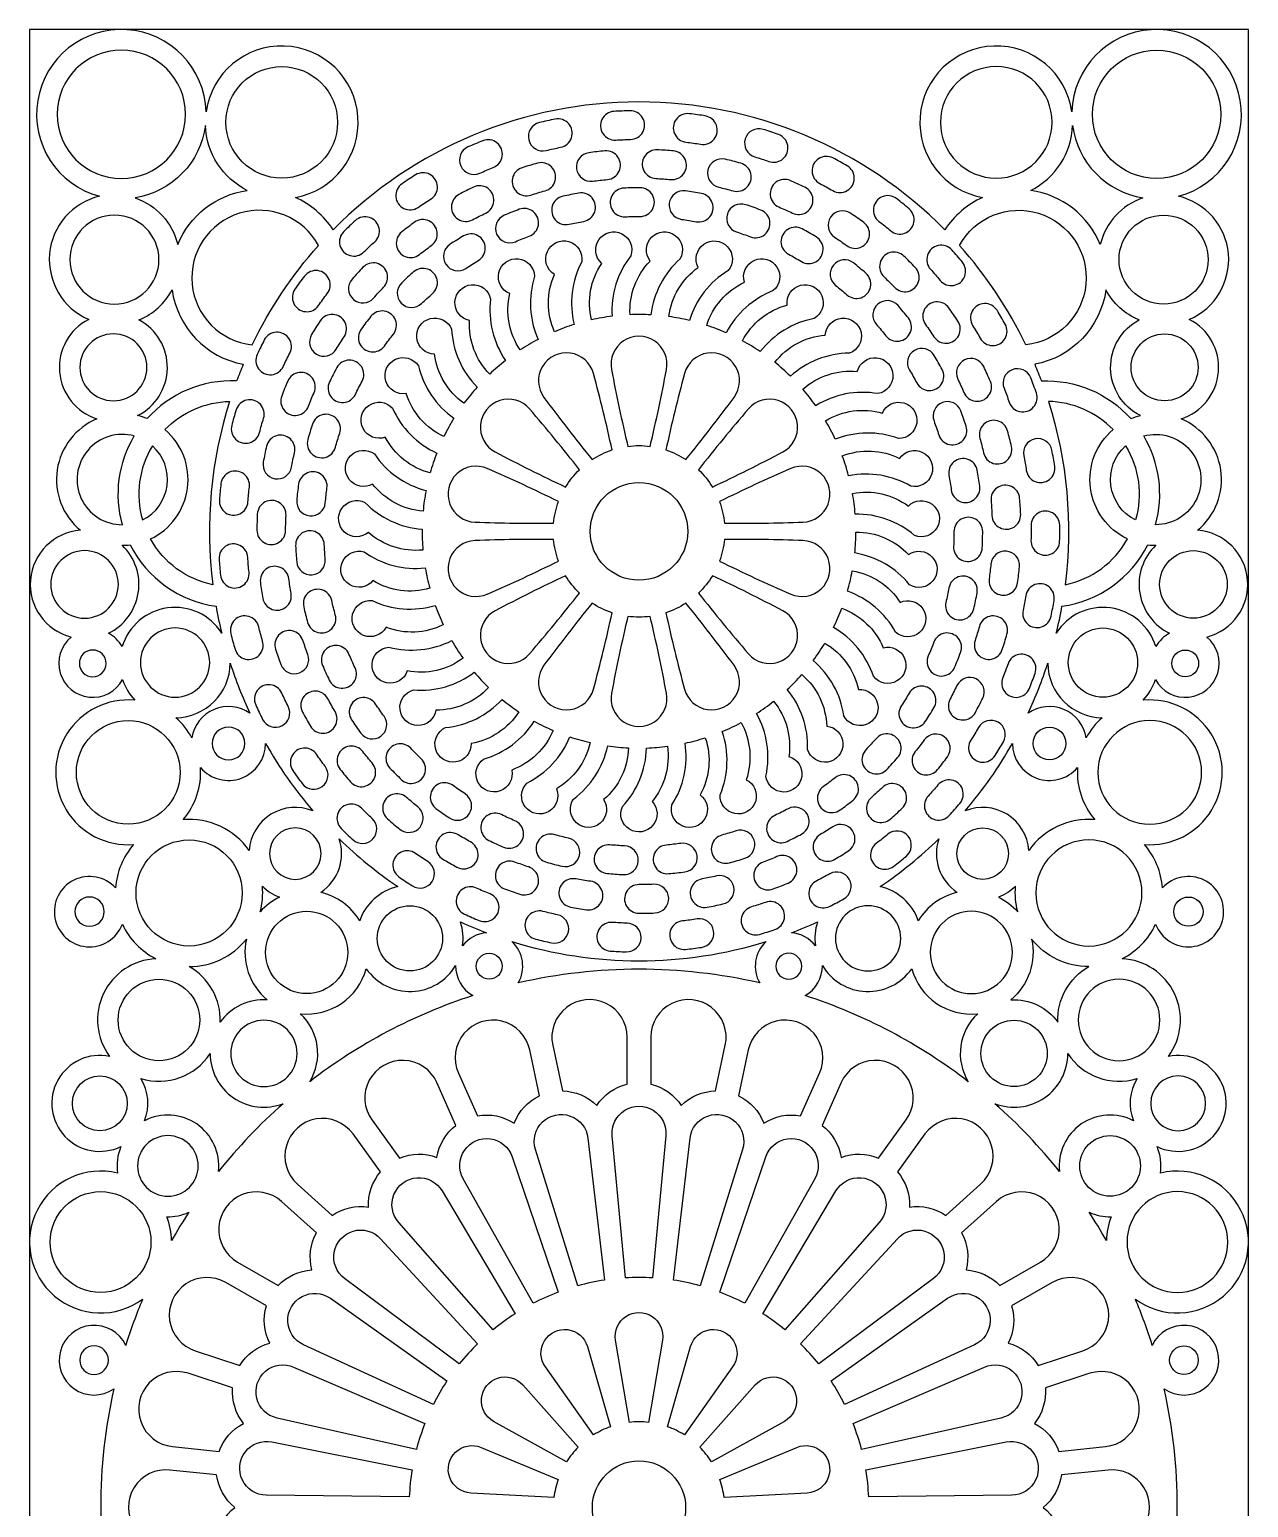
# Model space of a CAD drawing. Extents: x 3732 to 4206, y 525 to 1674.
# Drawn here: x 3732 to 4206, y 1100 to 1674 of the extents above; entities that cross this region are included whole.
import ezdxf

# ---------------------------------------------------------------- set-up
doc = ezdxf.new("R2010")
doc.units = 0
doc.layers.get('0').update_dxf_attribs({"color": 1, "linetype": 'CONTINUOUS'})

msp = doc.modelspace()

# ---------------------------------------------------------------- linework, layer by layer
msp.add_lwpolyline([(4173.29, 1053.39, 0.11155), (4173.29, 1145.64, 2.727071), (4168.71, 1162.56, 0.022843), (4162.13, 1180.51, 1.573085), (4171.86, 1229.53, 0.134439), (4170.56, 1239.9, 1.397519), (4174.99, 1274.97, 0.598621), (4156.94, 1312.95, 0.16775), (4169.98, 1326.34, 3.526181), (4172.63, 1340.46, 0.163784), (4165.64, 1357.34, 1.085355), (4165.19, 1413.49, 0.109725), (4169.91, 1421.51, 1.217199), (4189.85, 1438.05, 0.84955), (4186.33, 1479.6, 0.564801), (4179.87, 1522.93, 0.668912), (4183.1, 1561.63, 0.72375), (4178.84, 1609.51, 1.991632), (4137.43, 1642.41, 1.95416), (4102.69, 1609.03, 0.143974), (4088.03, 1596.45, 0.418305), (3850.19, 1596.45, 0.143974), (3835.53, 1609.03, 1.95416), (3800.79, 1642.41, 1.991632), (3759.38, 1609.51, 0.72375), (3755.12, 1561.63, 0.668912), (3758.35, 1522.93, 0.564801), (3751.89, 1479.6, 0.84955), (3748.37, 1438.05, 1.217199), (3768.31, 1421.51, 0.109725), (3773.03, 1413.49, 1.085355), (3772.58, 1357.34, 0.163784), (3765.59, 1340.46, 3.526181), (3768.24, 1326.34, 0.16775), (3781.28, 1312.95, 0.598621), (3763.23, 1274.97, 1.397519), (3767.66, 1239.9, 0.134439), (3766.36, 1229.53, 1.573085), (3776.09, 1180.51, 0.022843), (3769.51, 1162.56, 2.727071), (3764.93, 1145.64, 0.11155), (3764.93, 1053.39, 2.727071)], format="xyb")
msp.add_lwpolyline([(3732.14, 524.69), (4206.08, 524.69), (4206.08, 1674.35), (3732.14, 1674.35)], close=True)
for points in [[(3930.36, 1638.15, 1), (3933.03, 1627.31, -0.011746), (3938.65, 1628.56, 1.000001), (3936.49, 1639.51, 0.011746)], [(3959.37, 1642.51, 1), (3960.06, 1631.37, -0.011746), (3965.81, 1631.6, 1.000001), (3965.64, 1642.75, 0.011746)], [(3988.69, 1641.63, 1), (3987.38, 1630.54, -0.011746), (3993.08, 1629.74, 1.000001), (3994.9, 1640.75, 0.011746)], [(3816.81, 1611.73, -0.272219), (3800.52, 1637.05, -0.330208), (3773.2, 1608.85, -0.258934), (3789.75, 1590.7, -0.268317)], [(4017.38, 1635.52, 1), (4014.12, 1624.85, -0.011746), (4019.58, 1623.04, 1.000001), (4023.34, 1633.54, 0.011746)], [(4121.41, 1611.73, 0.272219), (4137.7, 1637.05, 0.330208), (4165.02, 1608.85, 0.258934), (4148.47, 1590.7, 0.268317)], [(3902.6, 1628.67, 1), (3907.16, 1618.49, -0.011746), (3912.46, 1620.72, 1.000001), (3908.38, 1631.1, 0.011746)], [(3949.62, 1626.46, 1), (3951.09, 1615.39, -0.011746), (3956.81, 1616.02, 1.000001), (3955.86, 1627.14, 0.011746)], [(3976.23, 1627.57, 1), (3975.7, 1616.42, -0.011746), (3981.44, 1616.02, 1.000001), (3982.49, 1627.13, 0.011746)], [(3923.63, 1620.61, 1), (3927.06, 1609.99, -0.011746), (3932.57, 1611.62, 1.000001), (3929.65, 1622.39, 0.011746)], [(4002.61, 1623.91, 1), (4000.1, 1613.04, -0.011746), (4005.68, 1611.62, 1.000001), (4008.69, 1622.36, 0.011746)], [(4044.52, 1624.39, 1), (4039.4, 1614.47, -0.011746), (4044.45, 1611.71, 1.000001), (4050.03, 1621.38, 0.011746)], [(3876.97, 1614.39, 1), (3883.28, 1605.19, -0.011746), (3888.1, 1608.33, 1.000001), (3882.23, 1617.82, 0.011746)], [(4027.92, 1615.61, 1), (4023.51, 1605.35, -0.011746), (4028.74, 1602.96, 1.000001), (4033.62, 1612.99, 0.011746)], [(3899.11, 1610.21, 1), (3904.37, 1600.38, -0.011746), (3909.51, 1602.97, 1.000001), (3904.71, 1613.05, 0.011746)], [(3939.5, 1609.49, 1), (3941.97, 1598.6, -0.011746), (3947.61, 1599.75, 1.000001), (3945.65, 1610.73, 0.011746)], [(3963.24, 1612.68, 1), (3963.73, 1601.53, -0.011746), (3969.48, 1601.65, 1.000001), (3969.52, 1612.81, 0.011746)], [(3987.17, 1611.58, 1), (3985.67, 1600.53, -0.011746), (3991.35, 1599.61, 1.000001), (3993.37, 1610.59, 0.011746)], [(4069.24, 1608.59, 1), (4062.43, 1599.74, -0.011746), (4066.91, 1596.13, 1.000001), (4074.12, 1604.64, 0.011746)], [(3844.5, 1590.38, 1.65208), (3818.67, 1551.73, -0.069929)], [(3916.7, 1602.11, 1), (3921.08, 1591.84, -0.011746), (3926.43, 1593.97, 1.000001), (3922.54, 1604.43, 0.011746)], [(4010.53, 1606.23, 1), (4007.07, 1595.62, -0.011746), (4012.49, 1593.71, 1.000001), (4016.45, 1604.14, 0.011746)], [(4051.33, 1602.91, 1), (4045.16, 1593.61, -0.011746), (4049.88, 1590.32, 1.000001), (4056.48, 1599.32, 0.011746)], [(4093.72, 1590.38, -1.65208), (4119.55, 1551.73, 0.069929)], [(3854.31, 1595.77, 1), (3862.16, 1587.84, -0.011746), (3866.34, 1591.79, 1.000001), (3858.87, 1600.08, 0.011746)], [(3876.83, 1595.61, 1), (3883.77, 1586.87, -0.011746), (3888.36, 1590.34, 1.000001), (3881.84, 1599.4, 0.011746)], [(3895.6, 1590.77, 1), (3901.74, 1581.45, -0.011746), (3906.61, 1584.5, 1.000001), (3900.92, 1594.1, 0.011746)], [(3950.63, 1561.45, -0.209907), (3954.6, 1583.38, -1.866364), (3965.93, 1586.33, 0.182998), (3958.64, 1562.85, 0.02412)], [(3965.62, 1563.43, -0.209907), (3973.44, 1584.3, -1.866364), (3985.12, 1585.17, 0.182998), (3973.75, 1563.37, 0.02412)], [(4032.55, 1596.79, 1), (4027.25, 1586.97, -0.011746), (4032.25, 1584.12, 1.000001), (4038, 1593.68, 0.011746)], [(3936.24, 1556.83, -0.209907), (3936.23, 1579.12, -1.866364), (3946.85, 1584.04, 0.182998), (3943.87, 1559.63, 0.02412)], [(3980.72, 1562.7, -0.209907), (3992.14, 1581.83, -1.866364), (4003.79, 1580.61, 0.182998), (3988.71, 1561.19, 0.02412)], [(4072.11, 1586.24, 1), (4064.38, 1578.19, -0.011746), (4068.43, 1574.11, 1.000001), (4076.53, 1581.79, 0.011746)], [(4090.74, 1588.63, 1), (4082.46, 1581.14, -0.011746), (4086.22, 1576.79, 1.000001), (4094.84, 1583.88, 0.011746)], [(3857.53, 1577.26, 1), (3865.92, 1569.9, -0.011746), (3869.81, 1574.14, 1.000001), (3861.78, 1581.88, 0.011746)], [(3876.85, 1575.85, 1), (3884.56, 1567.78, -0.011746), (3888.81, 1571.65, 1.000001), (3881.49, 1580.08, 0.011746)], [(3922.9, 1549.71, -0.209907), (3918.91, 1571.64, -1.866364), (3928.48, 1578.38, 0.182998), (3929.91, 1553.83, 0.02412)], [(3995.45, 1559.28, -0.209907), (4010.1, 1576.07, -1.866364), (4021.34, 1572.79, 0.182998), (4003.04, 1556.37, 0.02412)], [(4052.53, 1583.58, 1), (4045.56, 1574.86, -0.011746), (4049.97, 1571.16, 1.000001), (4057.34, 1579.54, 0.011746)], [(3835.33, 1573.4, 1), (3844.47, 1566.99, -0.011746), (3847.88, 1571.63, 1.000001), (3839.05, 1578.45, 0.011746)], [(3911.05, 1540.33, -0.209907), (3903.21, 1561.19, -1.866364), (3911.42, 1569.53, 0.182998), (3917.21, 1545.63, 0.02412)], [(4009.33, 1553.29, -0.209907), (4026.74, 1567.2, -1.866364), (4037.22, 1561.96, 0.182998), (4016.28, 1549.08, 0.02412)], [(3812.66, 1537.67, 0.22548), (3777.83, 1523.01, 0.037566), (3774.17, 1524.19, 0.606623), (3774.69, 1561.44, 0.177207), (3787.55, 1573.15, 0.323456), (3815.24, 1544.15, 0.010442)], [(4125.56, 1537.67, -0.22548), (4160.39, 1523.01, -0.037566), (4164.05, 1524.19, -0.606623), (4163.53, 1561.44, -0.177207), (4150.67, 1573.15, -0.323456), (4122.98, 1544.15, -0.010442)], [(3841.81, 1555.76, 1), (3851.37, 1550.02, -0.011746), (3854.45, 1554.88, 1.000001), (3845.16, 1561.07, 0.011746)], [(3861.07, 1557.83, 1), (3870.09, 1551.26, -0.011746), (3873.59, 1555.83, 1.000001), (3864.88, 1562.81, 0.011746)], [(4069.83, 1567, 1), (4061.42, 1559.67, -0.011746), (4065.1, 1555.24, 1.000001), (4073.84, 1562.18, 0.011746)], [(4089.57, 1566.13, 1), (4080.53, 1559.59, -0.011746), (4083.79, 1554.85, 1.000001), (4093.13, 1560.96, 0.011746)], [(4108.33, 1565.15, 1), (4098.85, 1559.26, -0.011746), (4101.77, 1554.31, 1.000001), (4111.51, 1559.75, 0.011746)], [(3901.06, 1528.98, -0.209907), (3889.62, 1548.1, -1.866364), (3896.22, 1557.78, 0.182998), (3906.17, 1535.3, 0.02412)], [(4021.91, 1544.92, -0.209907), (4041.54, 1555.49, -1.866364), (4050.91, 1548.47, 0.182998), (4028, 1539.53, 0.02412)], [(3820.66, 1547.99, 1), (3830.8, 1543.33, -0.011746), (3833.32, 1548.5, 1.000001), (3823.42, 1553.63, 0.011746)], [(3964.79, 1512.24, -0.064988), (3973.43, 1512.24, 0.01152), (3979.81, 1542.12, 1.207441), (3958.41, 1542.12, 0.01152)], [(3893.26, 1516.02, -0.209907), (3878.59, 1532.8, -1.866364), (3883.35, 1543.5, 0.182998), (3897.16, 1523.16, 0.02412)], [(3950.88, 1507.09, -0.064988), (3958.65, 1510.84, 0.01152), (3951.44, 1540.53, 1.207441), (3932.16, 1531.25, 0.01152)], [(3979.57, 1510.84, -0.064988), (3987.34, 1507.09, 0.01152), (4006.06, 1531.25, 1.207441), (3986.78, 1540.53, 0.01152)], [(4032.81, 1534.44, -0.209907), (4054, 1541.33, -1.866364), (4061.96, 1532.75, 0.182998), (4037.83, 1528.04, 0.02412)], [(4083.89, 1547.61, 1), (4074.31, 1541.89, -0.011746), (4077.14, 1536.88, 1.000001), (4086.98, 1542.14, 0.011746)], [(4103.16, 1543.23, 1), (4093.09, 1538.41, -0.011746), (4095.46, 1533.16, 1.000001), (4105.74, 1537.5, 0.011746)], [(3830.18, 1531.8, 1), (3840.62, 1527.86, -0.011746), (3842.78, 1533.19, 1.000001), (3832.53, 1537.62, 0.011746)], [(3848.76, 1537.27, 1), (3858.81, 1532.42, -0.011746), (3861.44, 1537.54, 1.000001), (3851.62, 1542.86, 0.011746)], [(4121.44, 1538.91, 1), (4111.06, 1534.81, -0.011746), (4113.05, 1529.41, 1.000001), (4123.61, 1533.02, 0.011746)], [(3803.39, 1458.38, -0.218698), (3779.15, 1476.21, 0.543479), (3784.8, 1518.76, -0.197443), (3809.91, 1529.7, 0.10846)], [(3810.76, 1520.38, 1), (3821.56, 1517.6, -0.011746), (3823.13, 1523.14, 1.000001), (3812.46, 1526.42, 0.011746)], [(3887.9, 1501.89, -0.209907), (3870.47, 1515.78, -1.866364), (3873.25, 1527.15, 0.182998), (3890.47, 1509.6, 0.02412)], [(3940.57, 1496.41, -0.064988), (3945.95, 1503.16, 0.01152), (3926.57, 1526.79, 1.207441), (3913.22, 1510.06, 0.01152)], [(3992.27, 1503.16, -0.064988), (3997.65, 1496.41, 0.01152), (4025, 1510.06, 1.207441), (4011.65, 1526.79, 0.01152)], [(4041.65, 1522.17, -0.209907), (4063.73, 1525.18, -1.866364), (4070.04, 1515.31, 0.182998), (4045.45, 1514.99, 0.02412)], [(4094.27, 1526.01, 1), (4083.82, 1522.1, -0.011746), (4085.71, 1516.67, 1.000001), (4096.33, 1520.08, 0.011746)], [(4134.83, 1458.38, 0.218698), (4159.07, 1476.21, -0.543479), (4153.42, 1518.76, 0.197443), (4128.31, 1529.7, -0.10846)], [(3840.32, 1514.85, 1), (3851.08, 1511.87, -0.011746), (3852.74, 1517.38, 1.000001), (3842.14, 1520.86, 0.011746)], [(4112.44, 1518.26, 1), (4101.68, 1515.32, -0.011746), (4103.07, 1509.73, 1.000001), (4113.96, 1512.17, 0.011746)], [(3772.87, 1516.26, 1.148179), (3768.28, 1481.74, -0.206121)], [(3776.07, 1483.6, 0.529247), (3779.9, 1512.43, 0.210646)], [(3823.01, 1506.15, 1), (3833.99, 1504.13, -0.011746), (3835.16, 1509.76, 1.000001), (3824.29, 1512.29, 0.011746)], [(4129.66, 1510.75, 1), (4118.72, 1508.57, -0.011746), (4119.71, 1502.9, 1.000001), (4130.74, 1504.57, 0.011746)], [(4162.15, 1483.6, -0.529247), (4158.32, 1512.43, -0.210646)], [(4165.35, 1516.26, -1.148179), (4169.94, 1481.74, 0.206121)], [(3885.15, 1487.02, -0.209907), (3865.52, 1497.58, -1.866364), (3866.22, 1509.27, 0.182998), (3886.3, 1495.07, 0.02412)], [(4048.16, 1508.53, -0.209907), (4070.43, 1507.54, -1.866364), (4074.87, 1496.71, 0.182998), (4050.62, 1500.78, 0.02412)], [(4100.62, 1502.91, 1), (4089.64, 1500.93, -0.011746), (4090.53, 1495.24, 1.000001), (4101.59, 1496.71, 0.011746)], [(3805.94, 1491.44, 1), (3817.07, 1490.64, -0.011746), (3817.62, 1496.36, 1.000001), (3806.54, 1497.69, 0.011746)], [(3836.02, 1491.28, 1), (3847.14, 1490.27, -0.011746), (3847.79, 1495.98, 1.000001), (3836.74, 1497.52, 0.011746)], [(3935.91, 1482.32, -0.064988), (3937.84, 1490.74, 0.01152), (3910.12, 1503.61, 1.207441), (3905.36, 1482.75, 0.01152)], [(4000.38, 1490.74, -0.064988), (4002.31, 1482.32, 0.01152), (4032.86, 1482.75, 1.207441), (4028.1, 1503.61, 0.01152)], [(4117.12, 1492.04, 1), (4106, 1491.06, -0.011746), (4106.37, 1485.32, 1.000001), (4117.52, 1485.78, 0.011746)], [(3820.54, 1479.63, 1), (3831.7, 1479.6, -0.011746), (3831.85, 1485.35, 1.000001), (3820.7, 1485.9, 0.011746)], [(3885.1, 1471.91, -0.209907), (3863.9, 1478.78, -1.866364), (3862.5, 1490.41, 0.182998), (3884.79, 1480.03, 0.02412)], [(4052.13, 1493.94, -0.209907), (4073.86, 1488.99, -1.866364), (4076.3, 1477.54, 0.182998), (4053.17, 1485.88, 0.02412)], [(4102.75, 1479.05, 1), (4091.59, 1479.06, -0.011746), (4091.44, 1473.31, 1.000001), (4102.59, 1472.77, 0.011746)], [(4132.72, 1481.58, 1), (4121.56, 1481.39, -0.011746), (4121.53, 1475.63, 1.000001), (4132.68, 1475.3, 0.011746)], [(3836, 1467.32, 1), (3847.12, 1468.31, -0.011746), (3846.74, 1474.05, 1.000001), (3835.59, 1473.59, 0.011746)], [(4053.44, 1478.88, -0.209907), (4073.93, 1470.13, -1.866364), (4074.28, 1458.43, 0.182998), (4053.02, 1470.76, 0.02412)], [(3806.84, 1439.61, 0.642231), (3768.17, 1434.34, 0.144942), (3762.77, 1439.53, 0.521116), (3768.2, 1473.74, 0.030446), (3771.31, 1473.93, 0.246989), (3804.65, 1450.05, 0.015971)], [(3806.37, 1462.11, 1), (3817.47, 1463.31, -0.011746), (3816.99, 1469.04, 1.000001), (3805.85, 1468.37, 0.011746)], [(3937.84, 1467.61, -0.064988), (3935.91, 1476.02, 0.01152), (3905.36, 1475.6, 1.207441), (3910.12, 1454.74, 0.01152)], [(4002.31, 1476.02, -0.064988), (4000.38, 1467.61, 0.01152), (4028.1, 1454.74, 1.207441), (4032.86, 1475.6, 0.01152)], [(4131.38, 1439.61, 0.015971), (4133.57, 1450.05, 0.246989), (4166.91, 1473.93, 0.030446), (4170.02, 1473.74, 0.521116), (4175.45, 1439.53, 0.144942), (4170.05, 1434.34, 0.642231)], [(3887.75, 1457.02, -0.209907), (3865.66, 1460, -1.866364), (3862.21, 1471.19, 0.182998), (3885.99, 1464.96, 0.02412)], [(4117.04, 1465.41, 1), (4105.92, 1466.43, -0.011746), (4105.26, 1460.71, 1.000001), (4116.31, 1459.17, 0.011746)], [(3822.85, 1453.09, 1), (3833.84, 1455.06, -0.011746), (3832.95, 1460.75, 1.000001), (3821.89, 1459.29, 0.011746)], [(3945.95, 1455.18, -0.064988), (3940.57, 1461.93, 0.01152), (3913.22, 1448.29, 1.207441), (3926.57, 1431.56, 0.01152)], [(3997.65, 1461.93, -0.064988), (3992.27, 1455.18, 0.01152), (4011.65, 1431.56, 1.207441), (4025, 1448.29, 0.01152)], [(4052.03, 1463.83, -0.209907), (4070.63, 1451.56, -1.866364), (4068.89, 1439.98, 0.182998), (4050.17, 1455.92, 0.02412)], [(4100.58, 1455.19, 1), (4089.6, 1457.19, -0.011746), (4088.43, 1451.56, 1.000001), (4099.3, 1449.04, 0.011746)], [(3840.26, 1443.74, 1), (3851.02, 1446.7, -0.011746), (3849.62, 1452.28, 1.000001), (3838.73, 1449.83, 0.011746)], [(4130.52, 1452.33, 1), (4119.51, 1454.13, -0.011746), (4118.44, 1448.47, 1.000001), (4129.36, 1446.16, 0.011746)], [(3893.01, 1442.85, -0.209907), (3870.74, 1441.84, -1.866364), (3865.35, 1452.23, 0.182998), (3889.86, 1450.35, 0.02412)], [(3958.65, 1447.51, -0.064988), (3950.88, 1451.26, 0.01152), (3932.16, 1427.1, 1.207441), (3951.44, 1417.82, 0.01152)], [(3987.34, 1451.26, -0.064988), (3979.57, 1447.51, 0.01152), (3986.78, 1417.82, 1.207441), (4006.06, 1427.1, 0.01152)], [(4047.96, 1449.27, -0.209907), (4064.07, 1433.88, -1.866364), (4060.29, 1422.79, 0.182998), (4044.71, 1441.82, 0.02412)], [(3812.04, 1433.33, 1), (3822.74, 1436.48, -0.011746), (3821.24, 1442.04, 1.000001), (3810.4, 1439.39, 0.011746)], [(3973.43, 1446.11, -0.064988), (3964.79, 1446.11, 0.01152), (3958.41, 1416.23, 1.207441), (3979.81, 1416.23, 0.01152)], [(4112.2, 1439.21, 1), (4101.45, 1442.21, -0.011746), (4099.78, 1436.7, 1.000001), (4110.38, 1433.21, 0.011746)], [(3829.86, 1427.39, 1), (3840.32, 1431.29, -0.011746), (3838.43, 1436.73, 1.000001), (3827.8, 1433.33, 0.011746)], [(4094.18, 1432.1, 1), (4083.74, 1436.03, -0.011746), (4081.58, 1430.69, 1.000001), (4091.83, 1426.28, 0.011746)], [(3848.65, 1421.31, 1), (3858.71, 1426.14, -0.011746), (3856.34, 1431.38, 1.000001), (3846.07, 1427.03, 0.011746)], [(3900.72, 1429.84, -0.209907), (3878.99, 1424.87, -1.866364), (3871.83, 1434.14, 0.182998), (3896.28, 1436.66, 0.02412)], [(4041.35, 1435.67, -0.209907), (4054.46, 1417.65, -1.866364), (4048.76, 1407.42, 0.182998), (4036.82, 1428.92, 0.02412)], [(4123.13, 1423.94, 1), (4112.62, 1427.68, -0.011746), (4110.56, 1422.3, 1.000001), (4120.89, 1418.07, 0.011746)], [(3817.83, 1408.39, 0.558549), (3795.28, 1398.83, 0.0899), (3789, 1406.68, 0.40644), (3810.17, 1427.85, 0.031331)], [(4149.22, 1406.68, 0.0899), (4142.94, 1398.83, 0.558549), (4120.39, 1408.39, 0.031331), (4128.05, 1427.85, 0.40644)], [(3910.62, 1418.42, -0.209907), (3890.14, 1409.66, -1.866364), (3881.43, 1417.49, 0.182998), (3905.05, 1424.34, 0.02412)], [(4032.42, 1423.47, -0.209907), (4042.1, 1403.4, -1.866364), (4034.66, 1394.35, 0.182998), (4026.76, 1417.63, 0.02412)], [(4102.77, 1414.31, 1), (4092.72, 1419.17, -0.011746), (4090.09, 1414.05, 1.000001), (4099.9, 1408.72, 0.011746)], [(3822.75, 1406.02, 1), (3832.72, 1411.03, -0.011746), (3830.25, 1416.23, 1.000001), (3820.06, 1411.69, 0.011746)], [(3841.34, 1403.36, 1), (3850.93, 1409.07, -0.011746), (3848.11, 1414.08, 1.000001), (3838.26, 1408.83, 0.011746)], [(3860.92, 1400.73, 1), (3869.96, 1407.28, -0.011746), (3866.69, 1412.01, 1.000001), (3857.36, 1405.89, 0.011746)], [(4083.76, 1410.52, 1), (4074.19, 1416.26, -0.011746), (4071.12, 1411.39, 1.000001), (4080.41, 1405.21, 0.011746)], [(3922.41, 1408.96, -0.209907), (3903.82, 1396.67, -1.866364), (3893.85, 1402.83, 0.182998), (3915.87, 1413.78, 0.02412)], [(4021.46, 1413.06, -0.209907), (4027.4, 1391.58, -1.866364), (4018.46, 1384.01, 0.182998), (4014.85, 1408.33, 0.02412)], [(3935.7, 1401.75, -0.209907), (3919.6, 1386.34, -1.866364), (3908.7, 1390.62, 0.182998), (3928.4, 1405.33, 0.02412)], [(4008.81, 1404.78, -0.209907), (4010.82, 1382.58, -1.866364), (4000.68, 1376.73, 0.182998), (4001.46, 1401.3, 0.02412)], [(4110.79, 1397.32, 1), (4101.12, 1402.88, -0.011746), (4098.13, 1397.96, 1.000001), (4107.54, 1391.95, 0.011746)], [(3950.06, 1397.03, -0.209907), (3936.97, 1378.99, -1.866364), (3925.48, 1381.25, 0.182998), (3942.24, 1399.24, 0.02412)], [(3994.89, 1398.88, -0.209907), (3992.9, 1376.69, -1.866364), (3981.88, 1372.74, 0.182998), (3987.04, 1396.78, 0.02412)], [(4069.66, 1391.15, 1), (4061.27, 1398.51, -0.011746), (4057.38, 1394.27, 1.000001), (4065.42, 1386.53, 0.011746)], [(4089.04, 1391.48, 1), (4080.02, 1398.06, -0.011746), (4076.52, 1393.5, 1.000001), (4085.22, 1386.5, 0.011746)], [(3842.3, 1370.48, 0.510982), (3817.52, 1355.08, 0.264578), (3791.85, 1367.06, 0.196465), (3798.61, 1387.27, 0.695451), (3823.88, 1396.69, 0.048058)], [(3838.16, 1381.06, 1), (3847.07, 1387.78, -0.011746), (3843.72, 1392.45, 1.000001), (3834.5, 1386.16, 0.011746)], [(3856.93, 1381.77, 1), (3865.35, 1389.09, -0.011746), (3861.68, 1393.52, 1.000001), (3852.92, 1386.6, 0.011746)], [(3876.67, 1382.67, 1), (3884.39, 1390.73, -0.011746), (3880.33, 1394.81, 1.000001), (3872.24, 1387.12, 0.011746)], [(3965.04, 1394.95, -0.209907), (3955.37, 1374.86, -1.866364), (3943.67, 1375.04, 0.182998), (3956.94, 1395.73, 0.02412)], [(3980.14, 1395.57, -0.209907), (3974.22, 1374.09, -1.866364), (3962.67, 1372.17, 0.182998), (3972.04, 1394.9, 0.02412)], [(4095.92, 1370.48, 0.048058), (4114.34, 1396.69, 0.695451), (4139.61, 1387.27, 0.196465), (4146.37, 1367.06, 0.264578), (4120.7, 1355.08, 0.510982)], [(3895.38, 1367.71, 1), (3901.54, 1377.02, -0.011746), (3896.82, 1380.31, 1.000001), (3890.23, 1371.3, 0.011746)], [(4052.33, 1374.61, 1), (4045.38, 1383.35, -0.011746), (4040.8, 1379.87, 1.000001), (4047.33, 1370.82, 0.011746)], [(4071.45, 1371.48, 1), (4063.76, 1379.56, -0.011746), (4059.5, 1375.69, 1.000001), (4066.8, 1367.26, 0.011746)], [(4093.9, 1373.34, 1), (4085.37, 1380.54, -0.011746), (4081.56, 1376.23, 1.000001), (4089.74, 1368.64, 0.011746)], [(3876.13, 1363.3, 1), (3883.1, 1372.01, -0.011746), (3878.7, 1375.71, 1.000001), (3871.32, 1367.34, 0.011746)], [(3857.78, 1359.26, 1), (3865.36, 1367.45, -0.011746), (3861.22, 1371.46, 1.000001), (3853.27, 1363.62, 0.011746)], [(3916.47, 1356.34, 1), (3920.87, 1366.6, -0.011746), (3915.63, 1368.99, 1.000001), (3910.76, 1358.95, 0.011746)], [(4032.32, 1361.43, 1), (4027.05, 1371.27, -0.011746), (4021.91, 1368.67, 1.000001), (4026.72, 1358.6, 0.011746)], [(4010.29, 1352.04, 1), (4006.85, 1362.66, -0.011746), (4001.33, 1361.01, 1.000001), (4004.27, 1350.25, 0.011746)], [(4050.58, 1354.94, 1), (4044.45, 1364.26, -0.011746), (4039.57, 1361.22, 1.000001), (4045.25, 1351.61, 0.011746)], [(4073, 1352.76, 1), (4065.89, 1361.36, -0.011746), (4061.37, 1357.8, 1.000001), (4068.07, 1348.87, 0.011746)], [(3875.28, 1341, 0.256355), (3860.5, 1327.68, 0.203811), (3845.34, 1338.76, 0.341358), (3852.53, 1359.57, 0.044042)], [(3898.31, 1348.56, 1), (3903.62, 1358.38, -0.011746), (3898.63, 1361.23, 1.000001), (3892.86, 1351.68, 0.011746)], [(3939.25, 1348.92, 1), (3941.74, 1359.79, -0.011746), (3936.17, 1361.21, 1.000001), (3933.17, 1350.46, 0.011746)], [(3962.99, 1345.68, 1), (3963.5, 1356.83, -0.011746), (3957.76, 1357.23, 1.000001), (3956.73, 1346.11, 0.011746)], [(3986.92, 1346.73, 1), (3985.44, 1357.79, -0.011746), (3979.72, 1357.16, 1.000001), (3980.68, 1346.04, 0.011746)], [(4062.94, 1341, 0.044042), (4085.69, 1359.57, 0.341358), (4092.88, 1338.76, 0.203811), (4077.72, 1327.68, 0.256355)], [(3880.99, 1341.3, 1), (3886.97, 1350.72, -0.011746), (3882.19, 1353.92, 1.000001), (3875.77, 1344.79, 0.011746)], [(3922.77, 1338.02, 1), (3926.24, 1348.63, -0.011746), (3920.82, 1350.54, 1.000001), (3916.85, 1340.11, 0.011746)], [(4027.08, 1342.39, 1), (4022.72, 1352.66, -0.011746), (4017.37, 1350.53, 1.000001), (4021.25, 1340.07, 0.011746)], [(4001.73, 1334.23, 1), (3999.27, 1345.12, -0.011746), (3993.63, 1343.98, 1.000001), (3995.57, 1332.99, 0.011746)], [(4048.76, 1336.24, 1), (4043.3, 1345.97, -0.011746), (4038.22, 1343.28, 1.000001), (4043.21, 1333.3, 0.011746)], [(3821.84, 1331.2, 0.087982), (3822.67, 1341.17, 0.110559), (3829.28, 1336.92, 0.098709)], [(3907.02, 1327.78, 1), (3911.23, 1338.12, -0.011746), (3905.95, 1340.41, 1.000001), (3901.26, 1330.29, 0.011746)], [(3948.72, 1332.01, 1), (3950.24, 1343.07, -0.011746), (3944.56, 1343.99, 1.000001), (3942.52, 1333.01, 0.011746)], [(3975.32, 1330.74, 1), (3974.85, 1341.89, -0.011746), (3969.09, 1341.78, 1.000001), (3969.05, 1330.62, 0.011746)], [(4116.38, 1331.2, -0.087982), (4115.55, 1341.17, -0.110559), (4108.94, 1336.92, -0.098709)], [(4021.96, 1324.31, 1), (4018.32, 1334.87, -0.011746), (4012.84, 1333.12, 1.000001), (4015.97, 1322.41, 0.011746)], [(3935.05, 1319.13, 1), (3937.34, 1330.05, -0.011746), (3931.74, 1331.37, 1.000001), (3928.94, 1320.57, 0.011746)], [(3993.46, 1317.37, 1), (3991.77, 1328.4, -0.011746), (3986.06, 1327.66, 1.000001), (3987.23, 1316.56, 0.011746)], [(3909.83, 1323.03, 0.212795), (3900.5, 1317.95, 0.114496), (3899.69, 1327.26, 0.01644)], [(3964.17, 1315.62, 1), (3964.48, 1326.78, -0.011746), (3958.73, 1327.07, 1.000001), (3957.9, 1315.94, 0.011746)], [(4037.72, 1317.95, 0.212795), (4028.39, 1323.03, 0.01644), (4038.53, 1327.26, 0.114496)], [(3794.17, 1309.89, 0.226864), (3816.46, 1320.56, 0.279913), (3824.5, 1296.98, 0.257622), (3806.27, 1288.27, 0.27999)], [(4018.54, 1319.63, 0.351335), (4016.06, 1303.51, 0.113601), (3922.16, 1303.51, 0.351335), (3919.68, 1319.63, 0.151361)], [(4144.05, 1309.89, -0.226864), (4121.76, 1320.56, -0.279913), (4113.72, 1296.98, -0.257622), (4131.95, 1288.27, -0.27999)], [(3904.52, 1298.63, 0.086359), (3841.06, 1265.1, 0.360234), (3837.4, 1291.52, 0.367489), (3863.04, 1309.07, 0.546336), (3897.82, 1310.33, 0.278625)], [(4097.16, 1265.1, 0.086359), (4033.7, 1298.63, 0.278625), (4040.4, 1310.33, 0.546336), (4075.18, 1309.07, 0.367489), (4100.82, 1291.52, 0.360234)], [(3952.68, 1255.84, -0.19136), (3964.53, 1264.19), (3964.53, 1282.41, 1.110613), (3935.56, 1279.36), (3939.35, 1261.54, -0.19136)], [(3985.54, 1255.84, -0.19136), (3998.87, 1261.54), (4002.66, 1279.36, 1.110613), (3973.69, 1282.41), (3973.69, 1264.19, -0.19136)], [(3920.54, 1249.01, -0.19136), (3930.4, 1259.64), (3926.61, 1277.46, 1.110613), (3898.9, 1268.46), (3906.31, 1251.81, -0.19136)], [(4017.68, 1249.01, -0.19136), (4031.91, 1251.81), (4039.32, 1268.46, 1.110613), (4011.61, 1277.46), (4007.82, 1259.64, -0.19136)], [(3805.61, 1230.22, 0.597678), (3776.87, 1249.93, 0.231915), (3775.46, 1266.31, 0.333005), (3802.36, 1276.02, 0.523942), (3830.71, 1256.56, 0.04354)], [(3890.52, 1235.64, -0.19136), (3897.95, 1248.09), (3890.54, 1264.74, 1.110613), (3865.31, 1250.17), (3876.02, 1235.43, -0.19136)], [(4047.7, 1235.64, -0.19136), (4062.2, 1235.43), (4072.91, 1250.17, 1.110613), (4047.68, 1264.74), (4040.27, 1248.09, -0.19136)], [(4135.86, 1276.02, 0.333005), (4162.76, 1266.31, 0.231915), (4161.35, 1249.93, 0.597678), (4132.61, 1230.22, 0.04354), (4107.51, 1256.56, 0.523942)], [(3974.4, 1188.79, 0.029601), (3963.82, 1188.79), (3958.67, 1244.12, -1.097324), (3979.55, 1244.12)], [(3863.93, 1216.33, -0.19136), (3868.62, 1230.05), (3857.91, 1244.79, 1.110613), (3836.26, 1225.3), (3849.8, 1213.1, -0.19136)], [(3955.72, 1187.94, 0.029601), (3945.38, 1185.74), (3928.84, 1238.79, -1.097324), (3949.25, 1243.13)], [(3992.84, 1185.74, 0.029601), (3982.5, 1187.94), (3988.97, 1243.13, -1.097324), (4009.38, 1238.79)], [(4074.29, 1216.33, -0.19136), (4088.42, 1213.1), (4101.96, 1225.3, 1.110613), (4080.31, 1244.79), (4069.6, 1230.05, -0.19136)], [(3937.63, 1183.22, 0.029601), (3927.97, 1178.92), (3900.76, 1227.38, -1.097324), (3919.83, 1235.87)], [(4010.25, 1178.92, 0.029601), (4000.59, 1183.22), (4018.39, 1235.87, -1.097324), (4037.46, 1227.38)], [(3920.92, 1174.85, 0.029601), (3912.36, 1168.63), (3875.67, 1210.37, -1.097324), (3892.56, 1222.64)], [(4025.86, 1168.63, 0.029601), (4017.3, 1174.85), (4045.66, 1222.64, -1.097324), (4062.55, 1210.37)], [(3841.94, 1191.91, -0.19136), (3843.67, 1206.3), (3830.13, 1218.49, 1.110613), (3813.01, 1194.93), (3828.79, 1185.82, -0.19136)], [(4096.28, 1191.91, -0.19136), (4109.43, 1185.82), (4125.21, 1194.93, 1.110613), (4108.09, 1218.49), (4094.55, 1206.3, -0.19136)], [(3787.33, 1203.3, 0.086136), (3785.53, 1212.57, 0.111639), (3794.07, 1214.32, 0.015425)], [(4150.89, 1203.3, 0.015425), (4144.15, 1214.32, 0.111639), (4152.69, 1212.57, 0.086136)], [(3906.31, 1163.18, 0.029601), (3899.23, 1155.32), (3854.66, 1188.52, -1.097324), (3868.63, 1204.03)], [(4038.99, 1155.32, 0.029601), (4031.91, 1163.18), (4069.59, 1204.03, -1.097324), (4083.56, 1188.52)], [(3825.51, 1163.45, -0.19136), (3824.21, 1177.89), (3808.43, 1187, 1.110613), (3796.58, 1160.39), (3813.91, 1154.76, -0.19136)], [(4112.71, 1163.45, -0.19136), (4124.31, 1154.76), (4141.64, 1160.39, 1.110613), (4129.79, 1187), (4114.01, 1177.89, -0.19136)], [(3894.44, 1148.73, 0.029601), (3889.15, 1139.57), (3838.66, 1162.78, -1.097324), (3849.09, 1180.86)], [(4049.07, 1139.57, 0.029601), (4043.78, 1148.73), (4089.13, 1180.86, -1.097324), (4099.56, 1162.78)], [(3960.01, 1164.57, -1.185565), (3978.21, 1164.57), (3972.74, 1132.62, 0.054709), (3965.48, 1132.62)], [(3932.69, 1154.18, -1.185565), (3949.08, 1162.07), (3958.02, 1130.92, 0.054709), (3951.47, 1127.77)], [(3989.14, 1162.07, -1.185565), (4005.53, 1154.18), (3986.75, 1127.77, 0.054709), (3980.2, 1130.92)], [(3815.36, 1132.2, -0.19136), (3811.09, 1146.05), (3793.76, 1151.68, 1.110613), (3787.7, 1123.19), (3805.82, 1121.28, -0.19136)], [(3885.84, 1132.13, 0.029601), (3882.57, 1122.07), (3828.36, 1134.28, -1.097324), (3834.81, 1154.13)], [(3912.58, 1132.96, -1.185565), (3923.92, 1147.19), (3945.49, 1123, 0.054709), (3940.96, 1117.32)], [(4014.3, 1147.19, -1.185565), (4025.64, 1132.96), (3997.26, 1117.32, 0.054709), (3992.73, 1123)], [(4055.65, 1122.07, 0.029601), (4052.38, 1132.13), (4103.41, 1154.13, -1.097324), (4109.86, 1134.28)], [(4122.86, 1132.2, -0.19136), (4132.4, 1121.28), (4150.52, 1123.19, 1.110613), (4144.46, 1151.68), (4127.13, 1146.05, -0.19136)], [(3880.88, 1114.11, 0.029601), (3879.78, 1103.59), (3824.2, 1104.25, -1.097324), (3826.39, 1125.01)], [(3903.67, 1105.12, -1.185565), (3907.71, 1122.86), (3937.65, 1110.43, 0.054709), (3936.03, 1103.34)], [(4030.51, 1122.86, -1.185565), (4034.55, 1105.12), (4002.19, 1103.34, 0.054709), (4000.57, 1110.43)], [(4058.44, 1103.59, 0.029601), (4057.34, 1114.11), (4111.83, 1125.01, -1.097324), (4114.02, 1104.25)], [(3811.92, 1099.52, -0.19136), (3804.86, 1112.18), (3786.74, 1114.08, 1.110613), (3786.74, 1084.95), (3804.86, 1086.86, -0.19136)], [(4126.3, 1099.52, -0.19136), (4133.36, 1086.86), (4151.48, 1084.95, 1.110613), (4151.48, 1114.08), (4133.36, 1112.18, -0.19136)]]:
    msp.add_lwpolyline(points, format="xyb", close=True)
at = {"extrusion": (0, 0, -1)}
for centre, radius in [((-3767.83, 1641.38), 24.97), ((-4108.03, 1638.25), 21.7), ((-3765.13, 1584.87), 17.3), ((-3764.73, 1542.95), 13.01), ((-3753.53, 1458.53), 13.13), ((-3788.71, 1428.13), 13.46), ((-3756.7, 1427.81), 5.2), ((-3809.5, 1396.67), 6.38), ((-4167.72, 1385.43), 20.17), ((-3835.47, 1353.82), 10), ((-4144.06, 1338.52), 20.63), ((-3755.47, 1331.25), 5.69), ((-4058.19, 1320.87), 12.68), ((-4098.33, 1315.39), 16), ((-4027.36, 1310.03), 5.04), ((-4155.79, 1289.12), 15.85), ((-3823.27, 1276.1), 12.91), ((-4178.76, 1256.68), 10.67), ((-3785.94, 1232.35), 11.78), ((-4178.48, 1202.74), 19.6), ((-3757.23, 1156.8), 5.56)]:
    msp.add_circle(centre, radius, dxfattribs=at)
for centre, radius in [((4170.39, 1641.38), 24.97), ((3830.19, 1638.25), 21.7), ((4173.09, 1584.87), 17.3), ((4173.49, 1542.95), 13.01), ((3969.11, 1479.17), 19), ((4184.69, 1458.53), 13.13), ((4149.51, 1428.13), 13.46), ((4181.52, 1427.81), 5.2), ((3770.5, 1385.43), 20.17), ((4128.72, 1396.67), 6.38), ((4102.75, 1353.82), 10), ((3794.16, 1338.52), 20.63), ((4182.75, 1331.25), 5.69), ((3839.89, 1315.39), 16), ((3880.03, 1320.87), 12.68), ((3910.86, 1310.03), 5.04), ((3782.43, 1289.12), 15.85), ((4114.95, 1276.1), 12.91), ((3759.46, 1256.68), 10.67), ((4152.28, 1232.35), 11.78), ((3759.74, 1202.74), 19.6), ((4180.99, 1156.8), 5.56), ((3969.11, 1099.52), 18.13)]:
    msp.add_circle(centre, radius)

doc.saveas('drawing.dxf')
